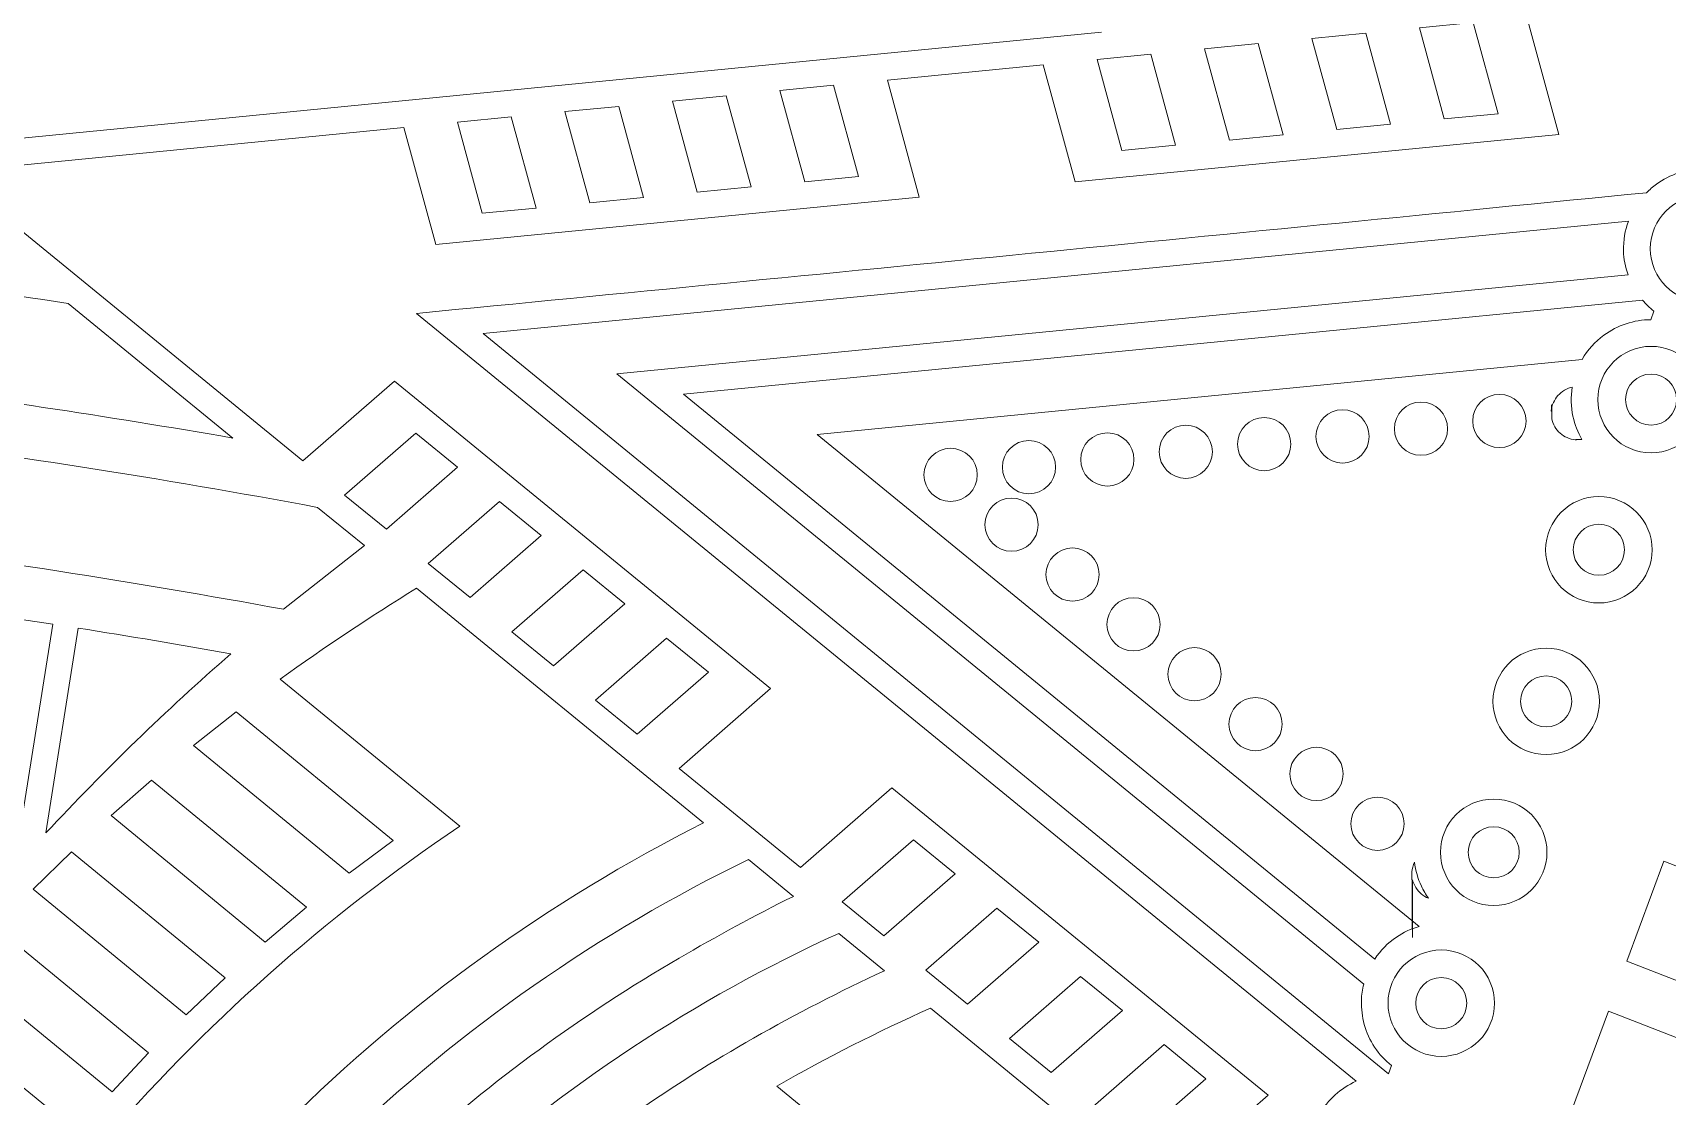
# Model space of a CAD drawing. Header units: millimetres. Extents: x -216 to 235, y -247 to 205.
# Drawn here: x 38.11 to 76.28, y 154.27 to 179.11 of the extents above; entities that cross this region are included whole.
import ezdxf

# ---------------------------------------------------------------- set-up
doc = ezdxf.new("R2010")
doc.units = ezdxf.units.MM
doc.header["$MEASUREMENT"] = 0
doc.layers.add('Camada 1', color=7, linetype='Continuous')

msp = doc.modelspace()

# ---------------------------------------------------------------- linework, layer by layer
at = {"layer": 'Camada 1', "color": 240, "lineweight": 18}
msp.add_open_spline([(40.386, -243.7514), (52.549, -242.0562), (64.5321, -239.369), (76.2543, -235.708), (76.2543, -235.708), (98.8911, -228.6351), (120.1427, -218.1082), (139.486, -204.3864), (139.486, -204.3864), (164.4969, -186.644), (185.4274, -164.233), (201.4217, -138.0695), (201.4217, -138.0695), (213.7717, -117.7741), (222.7947, -95.7966), (228.2686, -72.6782), (228.2686, -72.6782), (232.7664, -53.682), (234.7784, -34.2646), (234.2711, -14.7498), (234.2711, -14.7498), (233.6078, 8.9614), (229.2434, 32.277), (221.2854, 54.6227), (221.2854, 54.6227), (213.3274, 76.9685), (201.9717, 97.7943), (187.498, 116.5872), (187.498, 116.5872), (182.1139, 123.578), (176.3293, 130.2413), (170.1642, 136.5541), (170.1642, 136.5541), (153.5928, 153.4769), (134.5781, 167.599), (113.5883, 178.5727), (113.5883, 178.5727), (92.5985, 189.5464), (70.1505, 197.1015), (46.7969, 201.0519), (46.7969, 201.0519), (39.0919, 202.3552), (31.3295, 203.2562), (23.5308, 203.7524), (23.5308, 203.7524), (0.054, 205.2792), (-23.3725, 203.1146), (-46.1721, 197.3119), (-46.1721, 197.3119), (-57.2082, 194.503), (-67.9982, 190.8615), (-78.4793, 186.4083), (-78.4793, 186.4083), (-100.2525, 177.1917), (-120.3159, 164.6826), (-138.1754, 149.1888), (-138.1754, 149.1888), (-156.0349, 133.6951), (-171.2507, 115.5983), (-183.4483, 95.344), (-183.4483, 95.344), (-190.4371, 83.7389), (-196.3515, 71.5511), (-201.1434, 58.8799), (-201.1434, 58.8799), (-210.746, 33.3304), (-215.639, 6.4782), (-215.6655, -20.8162), (-215.6655, -20.8162), (-215.6885, -44.4186), (-212.0189, -67.7341), (-204.7472, -90.1884), (-204.7472, -90.1884), (-197.4754, -112.6427), (-186.7806, -133.683), (-172.926, -152.7913), (-172.926, -152.7913), (-167.4686, -160.3181), (-161.5547, -167.4917), (-155.2071, -174.2846)], degree=3, knots=[0, 0, 0, 0, 0.047619, 0.047619, 0.047619, 0.047619, 0.0952381, 0.0952381, 0.0952381, 0.0952381, 0.1428571, 0.1428571, 0.1428571, 0.1428571, 0.1904762, 0.1904762, 0.1904762, 0.1904762, 0.2380952, 0.2380952, 0.2380952, 0.2380952, 0.2857143, 0.2857143, 0.2857143, 0.2857143, 0.3333333, 0.3333333, 0.3333333, 0.3333333, 0.3809524, 0.3809524, 0.3809524, 0.3809524, 0.4285714, 0.4285714, 0.4285714, 0.4285714, 0.4761905, 0.4761905, 0.4761905, 0.4761905, 0.5238095, 0.5238095, 0.5238095, 0.5238095, 0.5714286, 0.5714286, 0.5714286, 0.5714286, 0.6190476, 0.6190476, 0.6190476, 0.6190476, 0.6666667, 0.6666667, 0.6666667, 0.6666667, 0.7142857, 0.7142857, 0.7142857, 0.7142857, 0.7619048, 0.7619048, 0.7619048, 0.7619048, 0.8095238, 0.8095238, 0.8095238, 0.8095238, 0.8571429, 0.8571429, 0.8571429, 0.8571429, 0.9047619, 0.9047619, 0.9047619, 0.9047619, 1, 1, 1, 1], dxfattribs=at)
at = {"layer": 'Camada 1', "color": 250, "lineweight": 18}
for points, knots in [([(169.4556, 135.5004), (152.9965, 152.348), (134.1044, 166.4135), (113.2447, 177.3504), (113.2447, 177.3504), (92.385, 188.2873), (70.0712, 195.8264), (46.8527, 199.782), (46.8527, 199.782), (39.1901, 201.0875), (31.4701, 201.9926), (23.7134, 202.4951), (23.7134, 202.4951), (0.3708, 204.0413), (-22.9262, 201.9169), (-45.6041, 196.1741), (-45.6041, 196.1741), (-56.5864, 193.3931), (-67.3248, 189.7829), (-77.7567, 185.3645), (-77.7567, 185.3645), (-99.4202, 176.2238), (-119.3871, 163.8067), (-137.1658, 148.419), (-137.1658, 148.419), (-154.9444, 133.0313), (-170.097, 115.0518), (-182.2504, 94.9233), (-182.2504, 94.9233), (-189.2131, 83.3915), (-195.1084, 71.2792), (-199.8881, 58.6848), (-199.8881, 58.6848), (-209.4979, 33.2044), (-214.3954, 6.4161), (-214.4225, -20.8161), (-214.4225, -20.8161), (-214.4225, -44.3152), (-210.6959, -67.68), (-203.3914, -90.0987), (-203.3914, -90.0987), (-196.087, -112.5174), (-185.3655, -133.5174), (-171.4908, -152.5816), (-171.4908, -152.5816), (-166.2338, -159.8049), (-160.555, -166.7015), (-154.4747, -173.2469), (-154.4747, -173.2469), (-138.5335, -190.4321), (-120.1002, -204.912), (-99.6287, -216.33), (-99.6287, -216.33), (-77.9909, -228.3986), (-54.6567, -236.727), (-30.2673, -241.0865), (-30.2673, -241.0865), (-7.2069, -245.2627), (16.2229, -245.78), (39.4452, -242.6257)], [0, 0, 0, 0, 0.0625, 0.0625, 0.0625, 0.0625, 0.125, 0.125, 0.125, 0.125, 0.1875, 0.1875, 0.1875, 0.1875, 0.25, 0.25, 0.25, 0.25, 0.3125, 0.3125, 0.3125, 0.3125, 0.375, 0.375, 0.375, 0.375, 0.4375, 0.4375, 0.4375, 0.4375, 0.5, 0.5, 0.5, 0.5, 0.5625, 0.5625, 0.5625, 0.5625, 0.625, 0.625, 0.625, 0.625, 0.6875, 0.6875, 0.6875, 0.6875, 0.75, 0.75, 0.75, 0.75, 0.8125, 0.8125, 0.8125, 0.8125, 0.875, 0.875, 0.875, 0.875, 1, 1, 1, 1]), ([(35.6497, 184.5148), (35.6497, 184.5148), (34.6039, 176.3311), (34.6039, 176.3311), (34.6039, 176.3311), (34.6039, 176.3311), (63.0699, 179.1245), (63.0699, 179.1245)], [0, 0, 0, 0, 0.3333333, 0.3333333, 0.3333333, 0.3333333, 1, 1, 1, 1]), ([(67.1023, 150.5638), (67.1023, 150.5638), (64.8223, 152.4279), (64.8223, 152.4279), (64.8223, 152.4279), (64.8223, 152.4279), (66.9604, 154.2927), (66.9604, 154.2927), (66.9604, 154.2927), (66.9604, 154.2927), (58.1747, 161.4758), (58.1747, 161.4758), (58.1747, 161.4758), (58.1747, 161.4758), (56.0366, 159.6109), (56.0366, 159.6109), (56.0366, 159.6109), (56.0366, 159.6109), (53.2037, 161.9271), (53.2037, 161.9271), (53.2037, 161.9271), (53.2037, 161.9271), (55.3418, 163.7919), (55.3418, 163.7919), (55.3418, 163.7919), (55.3418, 163.7919), (46.556, 170.975), (46.556, 170.975), (46.556, 170.975), (46.556, 170.975), (44.418, 169.1102), (44.418, 169.1102), (44.418, 169.1102), (44.418, 169.1102), (36.1627, 175.8595), (36.1627, 175.8595), (36.1627, 175.8595), (36.1627, 175.8595), (46.7749, 176.9009), (46.7749, 176.9009), (46.7749, 176.9009), (46.7749, 176.9009), (47.5207, 174.1636), (47.5207, 174.1636), (47.5207, 174.1636), (47.5207, 174.1636), (58.8148, 175.2719), (58.8148, 175.2719), (58.8148, 175.2719), (58.8148, 175.2719), (58.069, 178.0092), (58.069, 178.0092), (58.069, 178.0092), (58.069, 178.0092), (61.7107, 178.3666), (61.7107, 178.3666), (61.7107, 178.3666), (61.7107, 178.3666), (62.4565, 175.6292), (62.4565, 175.6292), (62.4565, 175.6292), (62.4565, 175.6292), (73.7507, 176.7376), (73.7507, 176.7376), (73.7507, 176.7376), (73.7507, 176.7376), (73.0049, 179.4749), (73.0049, 179.4749), (73.0049, 179.4749), (73.0049, 179.4749), (78.1068, 179.9755), (78.1068, 179.9755)], [0, 0, 0, 0, 0.0526316, 0.0526316, 0.0526316, 0.0526316, 0.1052632, 0.1052632, 0.1052632, 0.1052632, 0.1578947, 0.1578947, 0.1578947, 0.1578947, 0.2105263, 0.2105263, 0.2105263, 0.2105263, 0.2631579, 0.2631579, 0.2631579, 0.2631579, 0.3157895, 0.3157895, 0.3157895, 0.3157895, 0.3684211, 0.3684211, 0.3684211, 0.3684211, 0.4210526, 0.4210526, 0.4210526, 0.4210526, 0.4736842, 0.4736842, 0.4736842, 0.4736842, 0.5263158, 0.5263158, 0.5263158, 0.5263158, 0.5789474, 0.5789474, 0.5789474, 0.5789474, 0.6315789, 0.6315789, 0.6315789, 0.6315789, 0.6842105, 0.6842105, 0.6842105, 0.6842105, 0.7368421, 0.7368421, 0.7368421, 0.7368421, 0.7894737, 0.7894737, 0.7894737, 0.7894737, 0.8421053, 0.8421053, 0.8421053, 0.8421053, 0.8947368, 0.8947368, 0.8947368, 0.8947368, 1, 1, 1, 1]), ([(68.5653, 176.8533), (68.5653, 176.8533), (69.8203, 176.9764), (69.8203, 176.9764), (69.8203, 176.9764), (69.8203, 176.9764), (69.2401, 179.1054), (69.2401, 179.1054), (69.2401, 179.1054), (69.2401, 179.1054), (67.9853, 178.9823), (67.9853, 178.9823), (67.9853, 178.9823), (67.9853, 178.9823), (68.5653, 176.8533), (68.5653, 176.8533)], [0, 0, 0, 0, 0.2, 0.2, 0.2, 0.2, 0.4, 0.4, 0.4, 0.4, 0.6, 0.6, 0.6, 0.6, 1, 1, 1, 1]), ([(71.0751, 177.0996), (71.0751, 177.0996), (72.3301, 177.2227), (72.3301, 177.2227), (72.3301, 177.2227), (72.3301, 177.2227), (71.75, 179.3517), (71.75, 179.3517), (71.75, 179.3517), (71.75, 179.3517), (70.4951, 179.2286), (70.4951, 179.2286), (70.4951, 179.2286), (70.4951, 179.2286), (71.0751, 177.0996), (71.0751, 177.0996)], [0, 0, 0, 0, 0.2, 0.2, 0.2, 0.2, 0.4, 0.4, 0.4, 0.4, 0.6, 0.6, 0.6, 0.6, 1, 1, 1, 1]), ([(65.4755, 178.736), (65.4755, 178.736), (66.0555, 176.607), (66.0555, 176.607), (66.0555, 176.607), (66.0555, 176.607), (67.3104, 176.7301), (67.3104, 176.7301), (67.3104, 176.7301), (67.3104, 176.7301), (66.7303, 178.8592), (66.7303, 178.8592), (66.7303, 178.8592), (66.7303, 178.8592), (65.4755, 178.736), (65.4755, 178.736)], [0, 0, 0, 0, 0.2, 0.2, 0.2, 0.2, 0.4, 0.4, 0.4, 0.4, 0.6, 0.6, 0.6, 0.6, 1, 1, 1, 1]), ([(63.5457, 176.3607), (63.5457, 176.3607), (64.8006, 176.4839), (64.8006, 176.4839), (64.8006, 176.4839), (64.8006, 176.4839), (64.2205, 178.6129), (64.2205, 178.6129), (64.2205, 178.6129), (64.2205, 178.6129), (62.9656, 178.4897), (62.9656, 178.4897), (62.9656, 178.4897), (62.9656, 178.4897), (63.5457, 176.3607), (63.5457, 176.3607)], [0, 0, 0, 0, 0.2, 0.2, 0.2, 0.2, 0.4, 0.4, 0.4, 0.4, 0.6, 0.6, 0.6, 0.6, 1, 1, 1, 1]), ([(53.6295, 175.3876), (53.6295, 175.3876), (54.8844, 175.5107), (54.8844, 175.5107), (54.8844, 175.5107), (54.8844, 175.5107), (54.3043, 177.6398), (54.3043, 177.6398), (54.3043, 177.6398), (54.3043, 177.6398), (53.0494, 177.5166), (53.0494, 177.5166), (53.0494, 177.5166), (53.0494, 177.5166), (53.6295, 175.3876), (53.6295, 175.3876)], [0, 0, 0, 0, 0.2, 0.2, 0.2, 0.2, 0.4, 0.4, 0.4, 0.4, 0.6, 0.6, 0.6, 0.6, 1, 1, 1, 1]), ([(56.1393, 175.6339), (56.1393, 175.6339), (57.3942, 175.7571), (57.3942, 175.7571), (57.3942, 175.7571), (57.3942, 175.7571), (56.8141, 177.886), (56.8141, 177.886), (56.8141, 177.886), (56.8141, 177.886), (55.5592, 177.7629), (55.5592, 177.7629), (55.5592, 177.7629), (55.5592, 177.7629), (56.1393, 175.6339), (56.1393, 175.6339)], [0, 0, 0, 0, 0.2, 0.2, 0.2, 0.2, 0.4, 0.4, 0.4, 0.4, 0.6, 0.6, 0.6, 0.6, 1, 1, 1, 1]), ([(49.8648, 175.0182), (49.8648, 175.0182), (49.2847, 177.1472), (49.2847, 177.1472), (49.2847, 177.1472), (49.2847, 177.1472), (48.0298, 177.0241), (48.0298, 177.0241), (48.0298, 177.0241), (48.0298, 177.0241), (48.6098, 174.895), (48.6098, 174.895), (48.6098, 174.895), (48.6098, 174.895), (49.8648, 175.0182), (49.8648, 175.0182)], [0, 0, 0, 0, 0.2, 0.2, 0.2, 0.2, 0.4, 0.4, 0.4, 0.4, 0.6, 0.6, 0.6, 0.6, 1, 1, 1, 1]), ([(51.1196, 175.1413), (51.1196, 175.1413), (52.3746, 175.2644), (52.3746, 175.2644), (52.3746, 175.2644), (52.3746, 175.2644), (51.7945, 177.3935), (51.7945, 177.3935), (51.7945, 177.3935), (51.7945, 177.3935), (50.5396, 177.2703), (50.5396, 177.2703), (50.5396, 177.2703), (50.5396, 177.2703), (51.1196, 175.1413), (51.1196, 175.1413)], [0, 0, 0, 0, 0.2, 0.2, 0.2, 0.2, 0.4, 0.4, 0.4, 0.4, 0.6, 0.6, 0.6, 0.6, 1, 1, 1, 1]), ([(77.1221, 175.9343), (76.9292, 175.9343), (76.7324, 175.902), (76.5462, 175.8407), (76.5462, 175.8407), (76.3599, 175.7794), (76.1856, 175.6896), (76.0274, 175.5737), (76.0274, 175.5737), (75.9465, 175.5144), (75.8706, 175.4488), (75.8002, 175.3773)], [0, 0, 0, 0, 0.25, 0.25, 0.25, 0.25, 0.5, 0.5, 0.5, 0.5, 1, 1, 1, 1]), ([(78.3728, 174.0693), (78.3728, 173.3827), (77.8162, 172.8261), (77.1297, 172.8261), (77.1297, 172.8261), (76.4431, 172.8261), (75.8865, 173.3827), (75.8865, 174.0693), (75.8865, 174.0693), (75.8865, 174.7558), (76.4431, 175.3124), (77.1297, 175.3124), (77.1297, 175.3124), (77.8162, 175.3124), (78.3728, 174.7558), (78.3728, 174.0693)], [0, 0, 0, 0, 0.2, 0.2, 0.2, 0.2, 0.4, 0.4, 0.4, 0.4, 0.6, 0.6, 0.6, 0.6, 1, 1, 1, 1]), ([(75.3787, 174.7114), (75.3787, 174.7114), (48.6332, 172.0868), (48.6332, 172.0868), (48.6332, 172.0868), (48.6332, 172.0868), (69.7746, 154.7917), (69.7746, 154.7917), (69.7746, 154.7917), (69.7746, 154.7917), (69.8422, 154.9856), (69.8422, 154.9856)], [0, 0, 0, 0, 0.25, 0.25, 0.25, 0.25, 0.5, 0.5, 0.5, 0.5, 1, 1, 1, 1]), ([(75.3667, 173.4611), (75.3026, 173.6362), (75.2599, 173.8436), (75.2599, 174.0055), (75.2599, 174.0055), (75.2599, 174.2794), (75.2912, 174.4858), (75.3787, 174.7114)], [0, 0, 0, 0, 0.3333333, 0.3333333, 0.3333333, 0.3333333, 1, 1, 1, 1]), ([(69.1932, 156.8868), (69.1932, 156.8868), (51.7508, 171.1436), (51.7508, 171.1436), (51.7508, 171.1436), (51.7508, 171.1436), (75.3667, 173.4611), (75.3667, 173.4611)], [0, 0, 0, 0, 0.3333333, 0.3333333, 0.3333333, 0.3333333, 1, 1, 1, 1]), ([(69.4508, 157.4753), (69.4508, 157.4753), (53.3097, 170.672), (53.3097, 170.672), (53.3097, 170.672), (53.3097, 170.672), (75.7019, 172.8694), (75.7019, 172.8694)], [0, 0, 0, 0, 0.3333333, 0.3333333, 0.3333333, 0.3333333, 1, 1, 1, 1]), ([(75.897, 172.4092), (75.7042, 172.4092), (75.5074, 172.3769), (75.3211, 172.3155), (75.3211, 172.3155), (75.1349, 172.2542), (74.9605, 172.1644), (74.8023, 172.0485), (74.8023, 172.0485), (74.5945, 171.8962), (74.4222, 171.7047), (74.2926, 171.482)], [0, 0, 0, 0, 0.25, 0.25, 0.25, 0.25, 0.5, 0.5, 0.5, 0.5, 1, 1, 1, 1]), ([(75.9046, 171.7873), (76.5912, 171.7873), (77.1478, 171.2307), (77.1478, 170.5441), (77.1478, 170.5441), (77.1478, 169.8576), (76.5912, 169.301), (75.9046, 169.301), (75.9046, 169.301), (75.2181, 169.301), (74.6615, 169.8576), (74.6615, 170.5441), (74.6615, 170.5441), (74.6615, 171.2307), (75.2181, 171.7873), (75.9046, 171.7873)], [0, 0, 0, 0, 0.2, 0.2, 0.2, 0.2, 0.4, 0.4, 0.4, 0.4, 0.6, 0.6, 0.6, 0.6, 1, 1, 1, 1]), ([(74.2926, 171.482), (74.2926, 171.482), (56.4273, 169.7289), (56.4273, 169.7289), (56.4273, 169.7289), (56.4273, 169.7289), (70.4855, 158.2351), (70.4855, 158.2351)], [0, 0, 0, 0, 0.3333333, 0.3333333, 0.3333333, 0.3333333, 1, 1, 1, 1]), ([(75.9046, 171.1409), (76.2342, 171.1409), (76.5013, 170.8737), (76.5013, 170.5441), (76.5013, 170.5441), (76.5013, 170.2146), (76.2342, 169.9474), (75.9046, 169.9474), (75.9046, 169.9474), (75.5751, 169.9474), (75.3079, 170.2146), (75.3079, 170.5441), (75.3079, 170.5441), (75.3079, 170.8737), (75.5751, 171.1409), (75.9046, 171.1409)], [0, 0, 0, 0, 0.2, 0.2, 0.2, 0.2, 0.4, 0.4, 0.4, 0.4, 0.6, 0.6, 0.6, 0.6, 1, 1, 1, 1]), ([(72.3623, 170.665), (72.7056, 170.665), (72.9839, 170.3868), (72.9839, 170.0435), (72.9839, 170.0435), (72.9839, 169.7002), (72.7056, 169.4219), (72.3623, 169.4219), (72.3623, 169.4219), (72.019, 169.4219), (71.7407, 169.7002), (71.7407, 170.0435), (71.7407, 170.0435), (71.7407, 170.3868), (72.019, 170.665), (72.3623, 170.665)], [0, 0, 0, 0, 0.2, 0.2, 0.2, 0.2, 0.4, 0.4, 0.4, 0.4, 0.6, 0.6, 0.6, 0.6, 1, 1, 1, 1]), ([(74.0618, 170.8307), (74.0267, 170.8307), (73.937, 170.7932), (73.8806, 170.7603), (73.8806, 170.7603), (73.8241, 170.7274), (73.7734, 170.6861), (73.7298, 170.6374), (73.7298, 170.6374), (73.6863, 170.5887), (73.6509, 170.5337), (73.6245, 170.4739), (73.6245, 170.4739), (73.5982, 170.4141), (73.5749, 170.332), (73.5749, 170.2859), (73.5749, 170.2859), (73.5749, 170.1721), (73.5858, 170.7691), (73.5858, 170.0917), (73.5858, 170.0917), (73.5858, 170.0565), (73.6232, 169.9669), (73.6561, 169.9104), (73.6561, 169.9104), (73.689, 169.8539), (73.7303, 169.8033), (73.7791, 169.7597), (73.7791, 169.7597), (73.8278, 169.7161), (73.8827, 169.6807), (73.9425, 169.6544), (73.9425, 169.6544), (74.0024, 169.628), (74.0844, 169.6047), (74.1306, 169.6047)], [0, 0, 0, 0, 0.1, 0.1, 0.1, 0.1, 0.2, 0.2, 0.2, 0.2, 0.3, 0.3, 0.3, 0.3, 0.4, 0.4, 0.4, 0.4, 0.5, 0.5, 0.5, 0.5, 0.6, 0.6, 0.6, 0.6, 0.7, 0.7, 0.7, 0.7, 0.8, 0.8, 0.8, 0.8, 1, 1, 1, 1]), ([(74.1306, 169.6047), (74.2422, 169.6047), (74.0059, 169.6093), (74.2909, 169.6093), (74.2909, 169.6093), (74.1926, 169.779), (74.1221, 169.9621), (74.081, 170.1539), (74.081, 170.1539), (74.0333, 170.3771), (74.0268, 170.6052), (74.0618, 170.8307)], [0, 0, 0, 0, 0.25, 0.25, 0.25, 0.25, 0.5, 0.5, 0.5, 0.5, 1, 1, 1, 1]), ([(68.7002, 170.3057), (69.0435, 170.3057), (69.3218, 170.0274), (69.3218, 169.6841), (69.3218, 169.6841), (69.3218, 169.3408), (69.0435, 169.0625), (68.7002, 169.0625), (68.7002, 169.0625), (68.3569, 169.0625), (68.0786, 169.3408), (68.0786, 169.6841), (68.0786, 169.6841), (68.0786, 170.0274), (68.3569, 170.3057), (68.7002, 170.3057)], [0, 0, 0, 0, 0.2, 0.2, 0.2, 0.2, 0.4, 0.4, 0.4, 0.4, 0.6, 0.6, 0.6, 0.6, 1, 1, 1, 1]), ([(70.5312, 170.4854), (70.8745, 170.4854), (71.1528, 170.2071), (71.1528, 169.8638), (71.1528, 169.8638), (71.1528, 169.5205), (70.8745, 169.2422), (70.5312, 169.2422), (70.5312, 169.2422), (70.188, 169.2422), (69.9097, 169.5205), (69.9097, 169.8638), (69.9097, 169.8638), (69.9097, 170.2071), (70.188, 170.4854), (70.5312, 170.4854)], [0, 0, 0, 0, 0.2, 0.2, 0.2, 0.2, 0.4, 0.4, 0.4, 0.4, 0.6, 0.6, 0.6, 0.6, 1, 1, 1, 1]), ([(65.0381, 169.9463), (65.3814, 169.9463), (65.6597, 169.668), (65.6597, 169.3248), (65.6597, 169.3248), (65.6597, 168.9815), (65.3814, 168.7032), (65.0381, 168.7032), (65.0381, 168.7032), (64.6948, 168.7032), (64.4165, 168.9815), (64.4165, 169.3248), (64.4165, 169.3248), (64.4165, 169.668), (64.6948, 169.9463), (65.0381, 169.9463)], [0, 0, 0, 0, 0.2, 0.2, 0.2, 0.2, 0.4, 0.4, 0.4, 0.4, 0.6, 0.6, 0.6, 0.6, 1, 1, 1, 1]), ([(66.8691, 170.126), (67.2124, 170.126), (67.4907, 169.8477), (67.4907, 169.5044), (67.4907, 169.5044), (67.4907, 169.1611), (67.2124, 168.8829), (66.8691, 168.8829), (66.8691, 168.8829), (66.5259, 168.8829), (66.2476, 169.1611), (66.2476, 169.5044), (66.2476, 169.5044), (66.2476, 169.8477), (66.5259, 170.126), (66.8691, 170.126)], [0, 0, 0, 0, 0.2, 0.2, 0.2, 0.2, 0.4, 0.4, 0.4, 0.4, 0.6, 0.6, 0.6, 0.6, 1, 1, 1, 1]), ([(46.3703, 167.5139), (46.3703, 167.5139), (45.3942, 168.312), (45.3942, 168.312), (45.3942, 168.312), (45.3942, 168.312), (47.0571, 169.7625), (47.0571, 169.7625), (47.0571, 169.7625), (47.0571, 169.7625), (48.0333, 168.9644), (48.0333, 168.9644), (48.0333, 168.9644), (48.0333, 168.9644), (46.3703, 167.5139), (46.3703, 167.5139)], [0, 0, 0, 0, 0.2, 0.2, 0.2, 0.2, 0.4, 0.4, 0.4, 0.4, 0.6, 0.6, 0.6, 0.6, 1, 1, 1, 1]), ([(60.7544, 168.9654), (60.7544, 169.3087), (61.0327, 169.5869), (61.376, 169.5869), (61.376, 169.5869), (61.7192, 169.5869), (61.9975, 169.3087), (61.9975, 168.9654), (61.9975, 168.9654), (61.9975, 168.6221), (61.7192, 168.3438), (61.376, 168.3438), (61.376, 168.3438), (61.0327, 168.3438), (60.7544, 168.6221), (60.7544, 168.9654)], [0, 0, 0, 0, 0.2, 0.2, 0.2, 0.2, 0.4, 0.4, 0.4, 0.4, 0.6, 0.6, 0.6, 0.6, 1, 1, 1, 1]), ([(63.207, 169.7666), (63.5503, 169.7666), (63.8286, 169.4883), (63.8286, 169.1451), (63.8286, 169.1451), (63.8286, 168.8018), (63.5503, 168.5235), (63.207, 168.5235), (63.207, 168.5235), (62.8637, 168.5235), (62.5855, 168.8018), (62.5855, 169.1451), (62.5855, 169.1451), (62.5855, 169.4883), (62.8637, 169.7666), (63.207, 169.7666)], [0, 0, 0, 0, 0.2, 0.2, 0.2, 0.2, 0.4, 0.4, 0.4, 0.4, 0.6, 0.6, 0.6, 0.6, 1, 1, 1, 1]), ([(59.5458, 168.164), (59.2025, 168.164), (58.9243, 168.4423), (58.9243, 168.7856), (58.9243, 168.7856), (58.9243, 169.1289), (59.2025, 169.4072), (59.5458, 169.4072), (59.5458, 169.4072), (59.8891, 169.4072), (60.1674, 169.1289), (60.1674, 168.7856), (60.1674, 168.7856), (60.1674, 168.4423), (59.8891, 168.164), (59.5458, 168.164)], [0, 0, 0, 0, 0.2, 0.2, 0.2, 0.2, 0.4, 0.4, 0.4, 0.4, 0.6, 0.6, 0.6, 0.6, 1, 1, 1, 1]), ([(43.9642, 165.6458), (43.9642, 165.6458), (45.8546, 167.1327), (45.8546, 167.1327), (45.8546, 167.1327), (45.8546, 167.1327), (44.761, 168.0268), (44.761, 168.0268)], [0, 0, 0, 0, 0.3333333, 0.3333333, 0.3333333, 0.3333333, 1, 1, 1, 1]), ([(48.3228, 165.9177), (48.3228, 165.9177), (47.3465, 166.7158), (47.3465, 166.7158), (47.3465, 166.7158), (47.3465, 166.7158), (49.0095, 168.1663), (49.0095, 168.1663), (49.0095, 168.1663), (49.0095, 168.1663), (49.9857, 167.3681), (49.9857, 167.3681), (49.9857, 167.3681), (49.9857, 167.3681), (48.3228, 165.9177), (48.3228, 165.9177)], [0, 0, 0, 0, 0.2, 0.2, 0.2, 0.2, 0.4, 0.4, 0.4, 0.4, 0.6, 0.6, 0.6, 0.6, 1, 1, 1, 1]), ([(60.9694, 167), (60.6262, 167), (60.3479, 167.2783), (60.3479, 167.6215), (60.3479, 167.6215), (60.3479, 167.9648), (60.6262, 168.2431), (60.9694, 168.2431), (60.9694, 168.2431), (61.3127, 168.2431), (61.591, 167.9648), (61.591, 167.6215), (61.591, 167.6215), (61.591, 167.2783), (61.3127, 167), (60.9694, 167)], [0, 0, 0, 0, 0.2, 0.2, 0.2, 0.2, 0.4, 0.4, 0.4, 0.4, 0.6, 0.6, 0.6, 0.6, 1, 1, 1, 1]), ([(75.9285, 167.0354), (75.9285, 166.3488), (75.3719, 165.7923), (74.6853, 165.7923), (74.6853, 165.7923), (73.9987, 165.7923), (73.4422, 166.3488), (73.4422, 167.0354), (73.4422, 167.0354), (73.4422, 167.722), (73.9987, 168.2786), (74.6853, 168.2786), (74.6853, 168.2786), (75.3719, 168.2786), (75.9285, 167.722), (75.9285, 167.0354)], [0, 0, 0, 0, 0.2, 0.2, 0.2, 0.2, 0.4, 0.4, 0.4, 0.4, 0.6, 0.6, 0.6, 0.6, 1, 1, 1, 1]), ([(75.282, 167.0354), (75.282, 166.7059), (75.0149, 166.4387), (74.6853, 166.4387), (74.6853, 166.4387), (74.3557, 166.4387), (74.0886, 166.7059), (74.0886, 167.0354), (74.0886, 167.0354), (74.0886, 167.365), (74.3557, 167.6321), (74.6853, 167.6321), (74.6853, 167.6321), (75.0149, 167.6321), (75.282, 167.365), (75.282, 167.0354)], [0, 0, 0, 0, 0.2, 0.2, 0.2, 0.2, 0.4, 0.4, 0.4, 0.4, 0.6, 0.6, 0.6, 0.6, 1, 1, 1, 1]), ([(62.3938, 165.8354), (62.0505, 165.8354), (61.7722, 166.1137), (61.7722, 166.457), (61.7722, 166.457), (61.7722, 166.8003), (62.0505, 167.0786), (62.3938, 167.0786), (62.3938, 167.0786), (62.7371, 167.0786), (63.0154, 166.8003), (63.0154, 166.457), (63.0154, 166.457), (63.0154, 166.1137), (62.7371, 165.8354), (62.3938, 165.8354)], [0, 0, 0, 0, 0.2, 0.2, 0.2, 0.2, 0.4, 0.4, 0.4, 0.4, 0.6, 0.6, 0.6, 0.6, 1, 1, 1, 1]), ([(50.2751, 164.3214), (50.2751, 164.3214), (49.2989, 165.1196), (49.2989, 165.1196), (49.2989, 165.1196), (49.2989, 165.1196), (50.9619, 166.57), (50.9619, 166.57), (50.9619, 166.57), (50.9619, 166.57), (51.9381, 165.7719), (51.9381, 165.7719), (51.9381, 165.7719), (51.9381, 165.7719), (50.2751, 164.3214), (50.2751, 164.3214)], [0, 0, 0, 0, 0.2, 0.2, 0.2, 0.2, 0.4, 0.4, 0.4, 0.4, 0.6, 0.6, 0.6, 0.6, 1, 1, 1, 1]), ([(63.8182, 164.6709), (63.4749, 164.6709), (63.1966, 164.9492), (63.1966, 165.2925), (63.1966, 165.2925), (63.1966, 165.6358), (63.4749, 165.914), (63.8182, 165.914), (63.8182, 165.914), (64.1615, 165.914), (64.4398, 165.6358), (64.4398, 165.2925), (64.4398, 165.2925), (64.4398, 164.9492), (64.1615, 164.6709), (63.8182, 164.6709)], [0, 0, 0, 0, 0.2, 0.2, 0.2, 0.2, 0.4, 0.4, 0.4, 0.4, 0.6, 0.6, 0.6, 0.6, 1, 1, 1, 1]), ([(38.5831, 165.2986), (38.5831, 165.2986), (36.1039, 165.667), (36.1039, 165.667), (36.1039, 165.667), (36.1039, 165.667), (34.7441, 156.0596), (34.7441, 156.0596)], [0, 0, 0, 0, 0.3333333, 0.3333333, 0.3333333, 0.3333333, 1, 1, 1, 1]), ([(39.1726, 165.206), (40.3621, 165.0172), (41.5498, 164.817), (42.7355, 164.6052), (42.7355, 164.6052), (41.2241, 163.2865), (39.7842, 161.8901), (38.4199, 160.4197)], [0, 0, 0, 0, 0.3333333, 0.3333333, 0.3333333, 0.3333333, 1, 1, 1, 1]), ([(52.2275, 162.7252), (52.2275, 162.7252), (51.2513, 163.5233), (51.2513, 163.5233), (51.2513, 163.5233), (51.2513, 163.5233), (52.9143, 164.9738), (52.9143, 164.9738), (52.9143, 164.9738), (52.9143, 164.9738), (53.8905, 164.1756), (53.8905, 164.1756), (53.8905, 164.1756), (53.8905, 164.1756), (52.2275, 162.7252), (52.2275, 162.7252)], [0, 0, 0, 0, 0.2, 0.2, 0.2, 0.2, 0.4, 0.4, 0.4, 0.4, 0.6, 0.6, 0.6, 0.6, 1, 1, 1, 1]), ([(65.2426, 163.5064), (64.8994, 163.5064), (64.6211, 163.7847), (64.6211, 164.1279), (64.6211, 164.1279), (64.6211, 164.4712), (64.8994, 164.7495), (65.2426, 164.7495), (65.2426, 164.7495), (65.5859, 164.7495), (65.8642, 164.4712), (65.8642, 164.1279), (65.8642, 164.1279), (65.8642, 163.7847), (65.5859, 163.5064), (65.2426, 163.5064)], [0, 0, 0, 0, 0.2, 0.2, 0.2, 0.2, 0.4, 0.4, 0.4, 0.4, 0.6, 0.6, 0.6, 0.6, 1, 1, 1, 1]), ([(74.6977, 163.4939), (74.6977, 162.8074), (74.1411, 162.2508), (73.4546, 162.2508), (73.4546, 162.2508), (72.768, 162.2508), (72.2115, 162.8074), (72.2115, 163.4939), (72.2115, 163.4939), (72.2115, 164.1805), (72.768, 164.7371), (73.4546, 164.7371), (73.4546, 164.7371), (74.1411, 164.7371), (74.6977, 164.1805), (74.6977, 163.4939)], [0, 0, 0, 0, 0.2, 0.2, 0.2, 0.2, 0.4, 0.4, 0.4, 0.4, 0.6, 0.6, 0.6, 0.6, 1, 1, 1, 1]), ([(74.0513, 163.4939), (74.0513, 163.1644), (73.7841, 162.8972), (73.4546, 162.8972), (73.4546, 162.8972), (73.125, 162.8972), (72.8579, 163.1644), (72.8579, 163.4939), (72.8579, 163.4939), (72.8579, 163.8235), (73.125, 164.0906), (73.4546, 164.0906), (73.4546, 164.0906), (73.7841, 164.0906), (74.0513, 163.8235), (74.0513, 163.4939)], [0, 0, 0, 0, 0.2, 0.2, 0.2, 0.2, 0.4, 0.4, 0.4, 0.4, 0.6, 0.6, 0.6, 0.6, 1, 1, 1, 1]), ([(66.667, 162.3418), (66.3237, 162.3418), (66.0455, 162.6201), (66.0455, 162.9634), (66.0455, 162.9634), (66.0455, 163.3067), (66.3237, 163.585), (66.667, 163.585), (66.667, 163.585), (67.0103, 163.585), (67.2886, 163.3067), (67.2886, 162.9634), (67.2886, 162.9634), (67.2886, 162.6201), (67.0103, 162.3418), (66.667, 162.3418)], [0, 0, 0, 0, 0.2, 0.2, 0.2, 0.2, 0.4, 0.4, 0.4, 0.4, 0.6, 0.6, 0.6, 0.6, 1, 1, 1, 1]), ([(41.8625, 162.4651), (41.8625, 162.4651), (45.5027, 159.4782), (45.5027, 159.4782), (45.5027, 159.4782), (45.5027, 159.4782), (46.5276, 160.2453), (46.5276, 160.2453), (46.5276, 160.2453), (46.5276, 160.2453), (42.8638, 163.2515), (42.8638, 163.2515), (42.8638, 163.2515), (42.8638, 163.2515), (41.8625, 162.4651), (41.8625, 162.4651)], [0, 0, 0, 0, 0.2, 0.2, 0.2, 0.2, 0.4, 0.4, 0.4, 0.4, 0.6, 0.6, 0.6, 0.6, 1, 1, 1, 1]), ([(68.0914, 161.1773), (67.7481, 161.1773), (67.4699, 161.4556), (67.4699, 161.7989), (67.4699, 161.7989), (67.4699, 162.1422), (67.7481, 162.4204), (68.0914, 162.4204), (68.0914, 162.4204), (68.4347, 162.4204), (68.713, 162.1422), (68.713, 161.7989), (68.713, 161.7989), (68.713, 161.4556), (68.4347, 161.1773), (68.0914, 161.1773)], [0, 0, 0, 0, 0.2, 0.2, 0.2, 0.2, 0.4, 0.4, 0.4, 0.4, 0.6, 0.6, 0.6, 0.6, 1, 1, 1, 1]), ([(40.8876, 161.6569), (40.8876, 161.6569), (39.9389, 160.8273), (39.9389, 160.8273), (39.9389, 160.8273), (39.9389, 160.8273), (43.54, 157.8725), (43.54, 157.8725), (43.54, 157.8725), (43.54, 157.8725), (44.507, 158.6871), (44.507, 158.6871), (44.507, 158.6871), (44.507, 158.6871), (40.8876, 161.6569), (40.8876, 161.6569)], [0, 0, 0, 0, 0.2, 0.2, 0.2, 0.2, 0.4, 0.4, 0.4, 0.4, 0.6, 0.6, 0.6, 0.6, 1, 1, 1, 1]), ([(68.8943, 160.6343), (68.8943, 160.9776), (69.1726, 161.2559), (69.5158, 161.2559), (69.5158, 161.2559), (69.8591, 161.2559), (70.1374, 160.9776), (70.1374, 160.6343), (70.1374, 160.6343), (70.1374, 160.2911), (69.8591, 160.0128), (69.5158, 160.0128), (69.5158, 160.0128), (69.1726, 160.0128), (68.8943, 160.2911), (68.8943, 160.6343)], [0, 0, 0, 0, 0.2, 0.2, 0.2, 0.2, 0.4, 0.4, 0.4, 0.4, 0.6, 0.6, 0.6, 0.6, 1, 1, 1, 1]), ([(73.4727, 159.9688), (73.4727, 159.2823), (72.9161, 158.7257), (72.2296, 158.7257), (72.2296, 158.7257), (71.543, 158.7257), (70.9864, 159.2823), (70.9864, 159.9688), (70.9864, 159.9688), (70.9864, 160.6554), (71.543, 161.212), (72.2296, 161.212), (72.2296, 161.212), (72.9161, 161.212), (73.4727, 160.6554), (73.4727, 159.9688)], [0, 0, 0, 0, 0.2, 0.2, 0.2, 0.2, 0.4, 0.4, 0.4, 0.4, 0.6, 0.6, 0.6, 0.6, 1, 1, 1, 1]), ([(53.7752, 160.657), (50.1614, 158.8325), (46.8775, 156.4652), (44.0044, 153.6133), (44.0044, 153.6133), (41.8006, 151.4258), (39.8763, 148.989), (38.2593, 146.3381)], [0, 0, 0, 0, 0.3333333, 0.3333333, 0.3333333, 0.3333333, 1, 1, 1, 1]), ([(72.8263, 159.9688), (72.8263, 159.6393), (72.5591, 159.3721), (72.2296, 159.3721), (72.2296, 159.3721), (71.9, 159.3721), (71.6329, 159.6393), (71.6329, 159.9688), (71.6329, 159.9688), (71.6329, 160.2984), (71.9, 160.5655), (72.2296, 160.5655), (72.2296, 160.5655), (72.5591, 160.5655), (72.8263, 160.2984), (72.8263, 159.9688)], [0, 0, 0, 0, 0.2, 0.2, 0.2, 0.2, 0.4, 0.4, 0.4, 0.4, 0.6, 0.6, 0.6, 0.6, 1, 1, 1, 1]), ([(39.0159, 159.9765), (39.0159, 159.9765), (38.1192, 159.1043), (38.1192, 159.1043), (38.1192, 159.1043), (38.1192, 159.1043), (41.6944, 156.1708), (41.6944, 156.1708), (41.6944, 156.1708), (41.6944, 156.1708), (42.6025, 157.0337), (42.6025, 157.0337), (42.6025, 157.0337), (42.6025, 157.0337), (39.0159, 159.9765), (39.0159, 159.9765)], [0, 0, 0, 0, 0.2, 0.2, 0.2, 0.2, 0.4, 0.4, 0.4, 0.4, 0.6, 0.6, 0.6, 0.6, 1, 1, 1, 1]), ([(57.989, 158.0147), (57.989, 158.0147), (57.0128, 158.8128), (57.0128, 158.8128), (57.0128, 158.8128), (57.0128, 158.8128), (58.6758, 160.2633), (58.6758, 160.2633), (58.6758, 160.2633), (58.6758, 160.2633), (59.652, 159.4652), (59.652, 159.4652), (59.652, 159.4652), (59.652, 159.4652), (57.989, 158.0147), (57.989, 158.0147)], [0, 0, 0, 0, 0.2, 0.2, 0.2, 0.2, 0.4, 0.4, 0.4, 0.4, 0.6, 0.6, 0.6, 0.6, 1, 1, 1, 1]), ([(54.8231, 159.8002), (51.319, 158.096), (48.1247, 155.8647), (45.3188, 153.1611), (45.3188, 153.1611), (43.7177, 151.6185), (42.2616, 149.9383), (40.9622, 148.1343), (40.9622, 148.1343), (38.431, 144.5593), (36.4902, 140.6325), (35.1877, 136.4503), (35.1877, 136.4503), (34.7716, 135.1144), (34.4233, 133.7593), (34.1436, 132.3884), (34.1436, 132.3884), (33.8941, 131.165), (33.6943, 129.9325), (33.5445, 128.6929)], [0, 0, 0, 0, 0.1666667, 0.1666667, 0.1666667, 0.1666667, 0.3333333, 0.3333333, 0.3333333, 0.3333333, 0.5, 0.5, 0.5, 0.5, 0.6666667, 0.6666667, 0.6666667, 0.6666667, 1, 1, 1, 1]), ([(70.3791, 159.7371), (70.4034, 159.5425), (70.4579, 159.3541), (70.5412, 159.1766), (70.5412, 159.1766), (70.5875, 159.0778), (70.6424, 158.9835), (70.7052, 158.8943), (70.7052, 158.8943), (70.6447, 158.919), (70.5888, 158.9529), (70.5389, 158.9951), (70.5389, 158.9951), (70.489, 159.0373), (70.4463, 159.0868), (70.4119, 159.1424), (70.4119, 159.1424), (70.3775, 159.1979), (70.3366, 159.2884), (70.3366, 159.3216), (70.3366, 159.3216), (70.3366, 156.228), (70.3204, 159.4208), (70.3204, 159.5155)], [0, 0, 0, 0, 0.1428571, 0.1428571, 0.1428571, 0.1428571, 0.2857143, 0.2857143, 0.2857143, 0.2857143, 0.4285714, 0.4285714, 0.4285714, 0.4285714, 0.5714286, 0.5714286, 0.5714286, 0.5714286, 0.7142857, 0.7142857, 0.7142857, 0.7142857, 1, 1, 1, 1]), ([(82.2231, 157.4159), (82.2231, 157.4159), (76.2016, 159.7578), (76.2016, 159.7578), (76.2016, 159.7578), (76.2016, 159.7578), (75.3389, 157.4257), (75.3389, 157.4257), (75.3389, 157.4257), (75.3389, 157.4257), (81.2826, 155.114), (81.2826, 155.114), (81.2826, 155.114), (81.2826, 155.114), (82.2231, 157.4159), (82.2231, 157.4159)], [0, 0, 0, 0, 0.2, 0.2, 0.2, 0.2, 0.4, 0.4, 0.4, 0.4, 0.6, 0.6, 0.6, 0.6, 1, 1, 1, 1]), ([(59.9414, 156.4185), (59.9414, 156.4185), (58.9652, 157.2166), (58.9652, 157.2166), (58.9652, 157.2166), (58.9652, 157.2166), (60.6282, 158.6671), (60.6282, 158.6671), (60.6282, 158.6671), (60.6282, 158.6671), (61.6043, 157.8689), (61.6043, 157.8689), (61.6043, 157.8689), (61.6043, 157.8689), (59.9414, 156.4185), (59.9414, 156.4185)], [0, 0, 0, 0, 0.2, 0.2, 0.2, 0.2, 0.4, 0.4, 0.4, 0.4, 0.6, 0.6, 0.6, 0.6, 1, 1, 1, 1]), ([(37.2486, 158.2105), (37.2486, 158.2105), (36.4038, 157.2956), (36.4038, 157.2956), (36.4038, 157.2956), (36.4038, 157.2956), (39.9644, 154.3742), (39.9644, 154.3742), (39.9644, 154.3742), (39.9644, 154.3742), (40.815, 155.2842), (40.815, 155.2842), (40.815, 155.2842), (40.815, 155.2842), (37.2486, 158.2105), (37.2486, 158.2105)], [0, 0, 0, 0, 0.2, 0.2, 0.2, 0.2, 0.4, 0.4, 0.4, 0.4, 0.6, 0.6, 0.6, 0.6, 1, 1, 1, 1]), ([(56.9349, 158.0736), (53.5644, 156.5401), (50.4752, 154.4982), (47.7435, 151.9981), (47.7435, 151.9981), (46.7857, 151.1216), (45.8777, 150.1934), (45.0224, 149.2164), (45.0224, 149.2164), (42.4925, 146.3266), (40.4457, 143.0766), (38.9326, 139.5465), (38.9326, 139.5465), (38.1649, 137.7553), (37.5426, 135.9086), (37.0698, 134.0181)], [0, 0, 0, 0, 0.2, 0.2, 0.2, 0.2, 0.4, 0.4, 0.4, 0.4, 0.6, 0.6, 0.6, 0.6, 1, 1, 1, 1]), ([(69.7614, 156.4437), (69.7614, 157.1303), (70.318, 157.6868), (71.0045, 157.6868), (71.0045, 157.6868), (71.6911, 157.6868), (72.2476, 157.1303), (72.2476, 156.4437), (72.2476, 156.4437), (72.2476, 155.7571), (71.6911, 155.2006), (71.0045, 155.2006), (71.0045, 155.2006), (70.318, 155.2006), (69.7614, 155.7571), (69.7614, 156.4437)], [0, 0, 0, 0, 0.2, 0.2, 0.2, 0.2, 0.4, 0.4, 0.4, 0.4, 0.6, 0.6, 0.6, 0.6, 1, 1, 1, 1]), ([(34.7687, 128.4598), (35.1805, 132.5458), (36.2264, 136.5171), (37.8807, 140.2758), (37.8807, 140.2758), (38.4261, 141.5151), (39.0352, 142.7244), (39.7063, 143.9003), (39.7063, 143.9003), (41.6239, 147.2606), (44.0435, 150.2794), (46.9055, 152.8826), (46.9055, 152.8826), (48.8385, 154.6409), (50.9473, 156.184), (53.2079, 157.4946)], [0, 0, 0, 0, 0.2, 0.2, 0.2, 0.2, 0.4, 0.4, 0.4, 0.4, 0.6, 0.6, 0.6, 0.6, 1, 1, 1, 1]), ([(37.2174, 127.9933), (37.5619, 131.7655), (38.4922, 135.4373), (39.9855, 138.9184), (39.9855, 138.9184), (40.6612, 140.4936), (41.4475, 142.0166), (42.3402, 143.4797), (42.3402, 143.4797), (44.2964, 146.6434), (46.7235, 149.4621), (49.5616, 151.8665), (49.5616, 151.8665), (51.237, 153.2858), (53.037, 154.5434), (54.9459, 155.6285), (54.9459, 155.6285), (55.9422, 156.1949), (56.9608, 156.7199), (58.0002, 157.2027)], [0, 0, 0, 0, 0.1666667, 0.1666667, 0.1666667, 0.1666667, 0.3333333, 0.3333333, 0.3333333, 0.3333333, 0.5, 0.5, 0.5, 0.5, 0.6666667, 0.6666667, 0.6666667, 0.6666667, 1, 1, 1, 1]), ([(63.5567, 156.2727), (63.5567, 156.2727), (62.5805, 157.0708), (62.5805, 157.0708), (62.5805, 157.0708), (62.5805, 157.0708), (60.9176, 155.6204), (60.9176, 155.6204), (60.9176, 155.6204), (60.9176, 155.6204), (61.8938, 154.8222), (61.8938, 154.8222), (61.8938, 154.8222), (61.8938, 154.8222), (63.5567, 156.2727), (63.5567, 156.2727)], [0, 0, 0, 0, 0.2, 0.2, 0.2, 0.2, 0.4, 0.4, 0.4, 0.4, 0.6, 0.6, 0.6, 0.6, 1, 1, 1, 1]), ([(70.4078, 156.4437), (70.4078, 156.7732), (70.675, 157.0404), (71.0045, 157.0404), (71.0045, 157.0404), (71.3341, 157.0404), (71.6012, 156.7732), (71.6012, 156.4437), (71.6012, 156.4437), (71.6012, 156.1141), (71.3341, 155.847), (71.0045, 155.847), (71.0045, 155.847), (70.675, 155.847), (70.4078, 156.1141), (70.4078, 156.4437)], [0, 0, 0, 0, 0.2, 0.2, 0.2, 0.2, 0.4, 0.4, 0.4, 0.4, 0.6, 0.6, 0.6, 0.6, 1, 1, 1, 1]), ([(69.4485, 155.4161), (69.3404, 155.5798), (69.2593, 155.7583), (69.2071, 155.9473), (69.2071, 155.9473), (69.1549, 156.1363), (69.1417, 156.2858), (69.1417, 156.527), (69.1417, 156.527), (69.1417, 156.6203), (69.1643, 156.7687), (69.1932, 156.8868)], [0, 0, 0, 0, 0.25, 0.25, 0.25, 0.25, 0.5, 0.5, 0.5, 0.5, 1, 1, 1, 1]), ([(80.8124, 153.963), (80.8124, 153.963), (74.9076, 156.2596), (74.9076, 156.2596), (74.9076, 156.2596), (74.9076, 156.2596), (74.0448, 153.9274), (74.0448, 153.9274), (74.0448, 153.9274), (74.0448, 153.9274), (79.8719, 151.6611), (79.8719, 151.6611), (79.8719, 151.6611), (79.8719, 151.6611), (80.8124, 153.963), (80.8124, 153.963)], [0, 0, 0, 0, 0.2, 0.2, 0.2, 0.2, 0.4, 0.4, 0.4, 0.4, 0.6, 0.6, 0.6, 0.6, 1, 1, 1, 1]), ([(64.5329, 155.4746), (64.5329, 155.4746), (62.87, 154.0241), (62.87, 154.0241), (62.87, 154.0241), (62.87, 154.0241), (63.8461, 153.226), (63.8461, 153.226), (63.8461, 153.226), (63.8461, 153.226), (65.5091, 154.6764), (65.5091, 154.6764), (65.5091, 154.6764), (65.5091, 154.6764), (64.5329, 155.4746), (64.5329, 155.4746)], [0, 0, 0, 0, 0.2, 0.2, 0.2, 0.2, 0.4, 0.4, 0.4, 0.4, 0.6, 0.6, 0.6, 0.6, 1, 1, 1, 1]), ([(69.0153, 154.6199), (68.8364, 154.5395), (68.6723, 154.4321), (68.527, 154.3004), (68.527, 154.3004), (68.3817, 154.1687), (68.2588, 154.0159), (68.1613, 153.8457), (68.1613, 153.8457), (68.0638, 153.6755), (67.9941, 153.4922), (67.954, 153.3002), (67.954, 153.3002), (67.9139, 153.1083), (67.9043, 152.9124), (67.9254, 152.7174), (67.9254, 152.7174), (67.9466, 152.5224), (67.998, 152.3331), (68.0783, 152.1542), (68.0783, 152.1542), (68.1587, 151.9754), (68.2661, 151.8112), (68.3978, 151.6659)], [0, 0, 0, 0, 0.1428571, 0.1428571, 0.1428571, 0.1428571, 0.2857143, 0.2857143, 0.2857143, 0.2857143, 0.4285714, 0.4285714, 0.4285714, 0.4285714, 0.5714286, 0.5714286, 0.5714286, 0.5714286, 0.7142857, 0.7142857, 0.7142857, 0.7142857, 1, 1, 1, 1])]:
    msp.add_open_spline(points, degree=3, knots=knots, dxfattribs=at)
for points in [[(75.8002, 175.3773), (66.2258, 174.4285), (56.6506, 173.4888), (47.0744, 172.5584)], [(38.9342, 172.7907), (37.3704, 173.0274), (35.8039, 173.245), (34.2349, 173.4435)], [(42.7804, 169.6461), (42.7804, 169.6461), (38.9342, 172.7907), (38.9342, 172.7907)], [(47.0744, 172.5584), (47.0744, 172.5584), (69.0153, 154.6199), (69.0153, 154.6199)], [(75.7019, 172.8694), (75.7816, 172.7746), (75.8703, 172.6881), (75.9672, 172.6109)], [(75.9672, 172.6109), (75.9672, 172.6109), (75.897, 172.4092), (75.897, 172.4092)], [(33.9196, 170.9765), (36.8832, 170.6012), (39.8373, 170.1577), (42.7804, 169.6461)], [(44.761, 168.0268), (41.1118, 168.7052), (37.4444, 169.2776), (33.762, 169.7434)], [(33.4469, 167.2773), (36.9675, 166.8326), (40.4743, 166.2886), (43.9642, 165.6458)], [(43.8922, 164.0158), (44.9259, 164.7622), (45.9871, 165.4692), (47.0741, 166.1356)], [(47.0741, 166.1356), (47.0741, 166.1356), (53.7752, 160.657), (53.7752, 160.657)], [(37.6767, 159.6043), (37.6767, 159.6043), (38.5831, 165.2986), (38.5831, 165.2986)], [(38.4199, 160.4197), (38.4199, 160.4197), (39.1726, 165.206), (39.1726, 165.206)], [(48.0836, 160.5766), (48.0836, 160.5766), (43.8922, 164.0158), (43.8922, 164.0158)], [(39.6221, 153.0469), (42.096, 155.9292), (44.9335, 158.4543), (48.0836, 160.5766)], [(55.876, 158.9394), (55.876, 158.9394), (54.8231, 159.8002), (54.8231, 159.8002)], [(70.3204, 159.5155), (70.3204, 159.577), (70.3459, 159.6673), (70.3791, 159.7371)], [(53.2079, 157.4946), (54.0801, 158.0075), (54.9698, 158.4893), (55.876, 158.9394)], [(58.0002, 157.2027), (58.0002, 157.2027), (56.9349, 158.0736), (56.9349, 158.0736)], [(70.4855, 158.2351), (70.2972, 158.1805), (70.1197, 158.0972), (69.9574, 157.9871)], [(69.9574, 157.9871), (69.7563, 157.8506), (69.5852, 157.6778), (69.4508, 157.4753)], [(35.5848, 156.3596), (35.5848, 156.3596), (39.6221, 153.0469), (39.6221, 153.0469)], [(55.4842, 154.5043), (56.6496, 155.1709), (57.847, 155.7784), (59.0731, 156.3255)], [(59.0731, 156.3255), (59.0731, 156.3255), (66.2803, 150.433), (66.2803, 150.433)], [(69.8422, 154.9856), (69.6888, 155.1078), (69.5566, 155.2525), (69.4485, 155.4161)], [(59.5359, 151.1799), (59.5359, 151.1799), (55.4842, 154.5043), (55.4842, 154.5043)]]:
    msp.add_open_spline(points, degree=3, dxfattribs=at)

doc.saveas('drawing.dxf')
